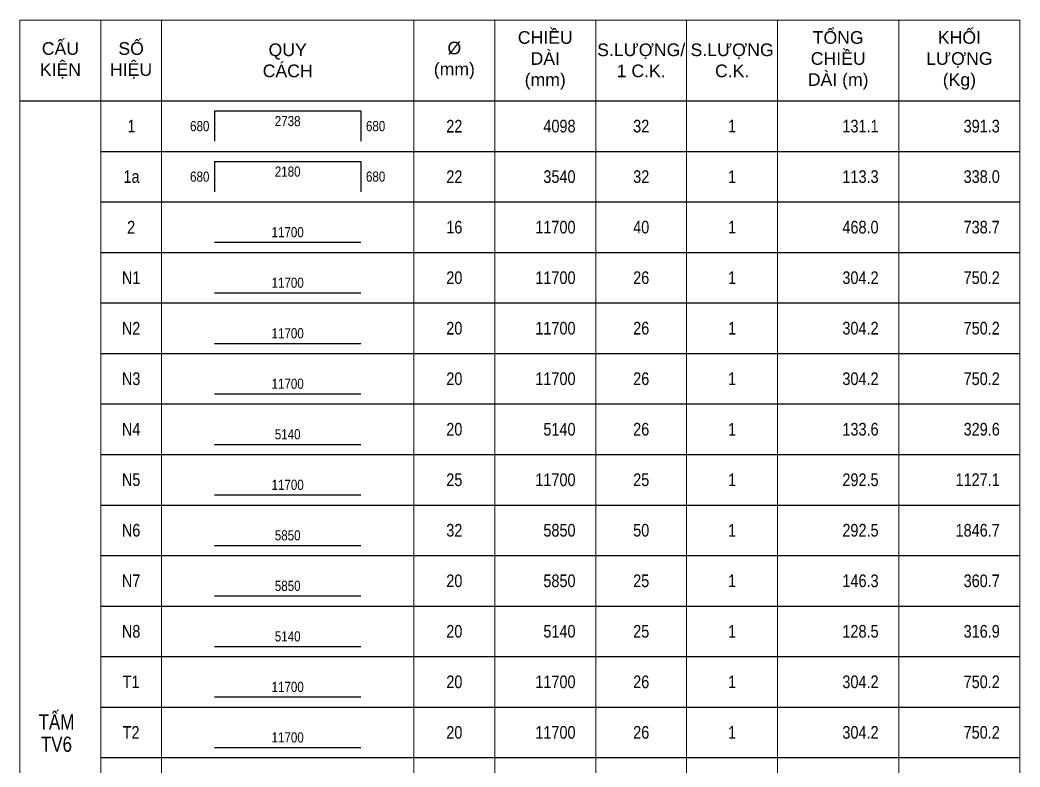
# Model space of a CAD drawing. Header units: millimetres. Extents: x -143483 to 1166745, y -1448440 to -1202244.
# Drawn here: x 403123 to 419623, y -1398775 to -1386454 of the extents above; entities that cross this region are included whole.
import ezdxf
from ezdxf.enums import TextEntityAlignment as Align

# ---------------------------------------------------------------- set-up
doc = ezdxf.new("R2010")
doc.units = ezdxf.units.MM
doc.header["$LTSCALE"] = 30
doc.layers.get('0').update_dxf_attribs({"lineweight": 9})
for name, color, linetype in [('ccu12-Dai', 6, 'Continuous'), ('ccu12-Manh', 8, 'Continuous'), ('ccu12-Text', 31, 'Continuous'), ('ccu12-Thay', 7, 'Continuous'), ('TEXT', 31, 'Continuous'), ('THEP', 4, 'Continuous')]:
    doc.layers.add(name, color=color, linetype=linetype)
doc.styles.add('ARIAL', font='arial_0.ttf')
doc.styles.add('Arial Narrow', font='ARIALN.TTF')
doc.styles.add('ccu11_simli', font='vnsimli.shx', dxfattribs={"width": 0.8})
doc.styles.add('ROMANS', font='arial_0.ttf', dxfattribs={"width": 0.8})

# ---------------------------------------------------------------- blocks, each defined once
blk = doc.blocks.new('TK_1')
at = {"layer": 'THEP'}
blk.add_lwpolyline([(2250, -800), (5150, -800)], dxfattribs=at)
at = {"layer": 'TEXT', "style": 'ROMANS', "width": 0.8}
for tag, p in [('SH', (600, -500)), ('DK', (7000, -500)), ('SL', (10700, -500)), ('SCK', (12500, -500))]:
    blk.add_attdef(tag, text='', height=250, dxfattribs=at).set_placement(p, align=Align.MIDDLE)
for tag, p in [('L', (9400, -500)), ('LA', (15400, -500)), ('KL', (17800, -500))]:
    blk.add_attdef(tag, text='', height=250, dxfattribs=at).set_placement(p, align=Align.MIDDLE_RIGHT)
blk.add_attdef('L1', text='', height=200, dxfattribs=at).set_placement((3700, -700), align=Align.CENTER)
blk = doc.blocks.new('TK_3')
at = {"layer": 'THEP'}
for p, q in [((2250, -200), (2250, -800)), ((5150, -200), (5150, -800))]:
    blk.add_line(p, q, dxfattribs=at)
blk.add_lwpolyline([(2250, -200), (5150, -200)], dxfattribs=at)
at = {"layer": 'TEXT', "style": 'ccu11_simli', "width": 0.8}
for tag, p in [('SH', (608, -500)), ('DK', (7000, -500)), ('SL', (10700, -500)), ('SCK', (12500, -500))]:
    blk.add_attdef(tag, text='', height=250, dxfattribs=at).set_placement(p, align=Align.MIDDLE)
blk.add_attdef('L2', text='', height=200, dxfattribs=at).set_placement((3700, -300), align=Align.TOP_CENTER)
for tag, height, p in [('L', 250, (9400, -500)), ('LA', 250, (15400, -500)), ('KL', 250, (17800, -500)), ('L1', 200, (2150, -500))]:
    blk.add_attdef(tag, text='', height=height, dxfattribs=at).set_placement(p, align=Align.MIDDLE_RIGHT)
blk.add_attdef('L3', text='', height=200, dxfattribs=at).set_placement((5250, -500), align=Align.MIDDLE_LEFT)

msp = doc.modelspace()

# ---------------------------------------------------------------- linework, layer by layer
for p, q in [((403123.02, -1386453.97), (419623.02, -1386453.97)), ((403123.02, -1386453.97), (403123.02, -1411120.64)), ((404456.35, -1386453.97), (404456.35, -1411120.64)), ((405456.35, -1386453.97), (405456.35, -1411120.64)), ((409623.02, -1386453.97), (409623.02, -1411120.64)), ((410956.35, -1386453.97), (410956.35, -1411120.64)), ((412623.02, -1386453.97), (412623.02, -1411120.64)), ((414123.02, -1386453.97), (414123.02, -1411120.64)), ((415623.02, -1386453.97), (415623.02, -1411120.64)), ((417623.02, -1386453.97), (417623.02, -1411120.64)), ((419623.02, -1386453.97), (419623.02, -1411120.64))]:
    msp.add_line(p, q)
at = {"layer": 'ccu12-Manh'}
for p, q in [((404456.35, -1388620.64), (419623.02, -1388620.64)), ((404456.35, -1389453.97), (419623.02, -1389453.97)), ((404456.35, -1390287.3), (419623.02, -1390287.3)), ((404456.35, -1391120.64), (419623.02, -1391120.64)), ((404456.35, -1391953.97), (419623.02, -1391953.97)), ((404456.35, -1392787.3), (419623.02, -1392787.3)), ((404456.35, -1393620.64), (419623.02, -1393620.64)), ((404456.35, -1394453.97), (419623.02, -1394453.97)), ((404456.35, -1395287.3), (419623.02, -1395287.3)), ((404456.35, -1396120.64), (419623.02, -1396120.64)), ((404456.35, -1396953.97), (419623.02, -1396953.97)), ((404456.35, -1397787.3), (419623.02, -1397787.3)), ((404456.35, -1398620.64), (419623.02, -1398620.64))]:
    msp.add_line(p, q, dxfattribs=at)
at = {"layer": 'ccu12-Thay'}
msp.add_line((403123.02, -1387787.3), (419623.02, -1387787.3), dxfattribs=at)

# ---------------------------------------------------------------- block references
at = {"layer": 'ccu12-Dai', "ltscale": 10000}
ref = msp.add_blockref('TK_3', (404456.35, -1387787.3), dxfattribs=dict(at, xscale=0.833333338333486, yscale=0.833333338333486, zscale=0.833333338333486))
ref.add_attrib('SH', '1', dxfattribs={"layer": 'TEXT', "color": 1, "ltscale": 10000, "height": 208.33, "style": 'Arial Narrow'}).set_placement((404963.02, -1388203.97), align=Align.MIDDLE)
ref.add_attrib('DK', '22', dxfattribs={"layer": 'TEXT', "color": 1, "ltscale": 10000, "height": 208.333, "style": 'Arial Narrow'}).set_placement((410289.69, -1388203.97), align=Align.MIDDLE)
ref.add_attrib('L', '4098', dxfattribs={"layer": 'TEXT', "ltscale": 10000, "height": 208.333, "style": 'Arial Narrow'}).set_placement((412289.69, -1388203.97), align=Align.MIDDLE_RIGHT)
ref.add_attrib('SL', '32', dxfattribs={"layer": 'TEXT', "color": 1, "ltscale": 10000, "height": 208.333, "style": 'Arial Narrow'}).set_placement((413373.02, -1388203.97), align=Align.MIDDLE)
ref.add_attrib('SCK', '1', dxfattribs={"layer": 'TEXT', "color": 1, "ltscale": 10000, "height": 208.33, "style": 'Arial Narrow'}).set_placement((414873.02, -1388203.97), align=Align.MIDDLE)
ref.add_attrib('LA', '131.1', dxfattribs={"layer": 'TEXT', "ltscale": 10000, "height": 208.333, "style": 'Arial Narrow'}).set_placement((417289.69, -1388203.97), align=Align.MIDDLE_RIGHT)
ref.add_attrib('KL', '391.3', dxfattribs={"layer": 'TEXT', "ltscale": 10000, "height": 208.333, "style": 'Arial Narrow'}).set_placement((419289.69, -1388203.97), align=Align.MIDDLE_RIGHT)
ref.add_attrib('L1', '680', dxfattribs={"layer": 'TEXT', "ltscale": 10000, "height": 166.667, "style": 'Arial Narrow'}).set_placement((406248.02, -1388203.97), align=Align.MIDDLE_RIGHT)
ref.add_attrib('L2', '2738', dxfattribs={"layer": 'TEXT', "ltscale": 10000, "height": 166.667, "style": 'Arial Narrow'}).set_placement((407539.69, -1388037.3), align=Align.TOP_CENTER)
ref.add_attrib('L3', '680', dxfattribs={"layer": 'TEXT', "ltscale": 10000, "height": 166.667, "style": 'Arial Narrow'}).set_placement((408831.35, -1388203.97), align=Align.MIDDLE_LEFT)
ref = msp.add_blockref('TK_3', (404456.35, -1388620.64), dxfattribs=dict(at, xscale=0.833333338333486, yscale=0.833333338333486, zscale=0.833333338333486))
ref.add_attrib('SH', '1a', dxfattribs={"layer": 'TEXT', "color": 1, "ltscale": 10000, "height": 208.333, "style": 'Arial Narrow'}).set_placement((404963.02, -1389037.3), align=Align.MIDDLE)
ref.add_attrib('DK', '22', dxfattribs={"layer": 'TEXT', "color": 1, "ltscale": 10000, "height": 208.333, "style": 'Arial Narrow'}).set_placement((410289.69, -1389037.3), align=Align.MIDDLE)
ref.add_attrib('L', '3540', dxfattribs={"layer": 'TEXT', "ltscale": 10000, "height": 208.333, "style": 'Arial Narrow'}).set_placement((412289.69, -1389037.3), align=Align.MIDDLE_RIGHT)
ref.add_attrib('SL', '32', dxfattribs={"layer": 'TEXT', "color": 1, "ltscale": 10000, "height": 208.333, "style": 'Arial Narrow'}).set_placement((413373.02, -1389037.3), align=Align.MIDDLE)
ref.add_attrib('SCK', '1', dxfattribs={"layer": 'TEXT', "color": 1, "ltscale": 10000, "height": 208.33, "style": 'Arial Narrow'}).set_placement((414873.02, -1389037.3), align=Align.MIDDLE)
ref.add_attrib('LA', '113.3', dxfattribs={"layer": 'TEXT', "ltscale": 10000, "height": 208.333, "style": 'Arial Narrow'}).set_placement((417289.69, -1389037.3), align=Align.MIDDLE_RIGHT)
ref.add_attrib('KL', '338.0', dxfattribs={"layer": 'TEXT', "ltscale": 10000, "height": 208.333, "style": 'Arial Narrow'}).set_placement((419289.69, -1389037.3), align=Align.MIDDLE_RIGHT)
ref.add_attrib('L1', '680', dxfattribs={"layer": 'TEXT', "ltscale": 10000, "height": 166.667, "style": 'Arial Narrow'}).set_placement((406248.02, -1389037.3), align=Align.MIDDLE_RIGHT)
ref.add_attrib('L2', '2180', dxfattribs={"layer": 'TEXT', "ltscale": 10000, "height": 166.667, "style": 'Arial Narrow'}).set_placement((407539.69, -1388870.64), align=Align.TOP_CENTER)
ref.add_attrib('L3', '680', dxfattribs={"layer": 'TEXT', "ltscale": 10000, "height": 166.667, "style": 'Arial Narrow'}).set_placement((408831.35, -1389037.3), align=Align.MIDDLE_LEFT)
ref = msp.add_blockref('TK_1', (404456.35, -1389453.97), dxfattribs=dict(at, xscale=0.833333338333486, yscale=0.833333338333486, zscale=0.833333338333486))
ref.add_attrib('SH', '2', dxfattribs={"layer": 'TEXT', "color": 1, "ltscale": 10000, "height": 208.33, "style": 'Arial Narrow'}).set_placement((404956.35, -1389870.64), align=Align.MIDDLE)
ref.add_attrib('DK', '16', dxfattribs={"layer": 'TEXT', "color": 1, "ltscale": 10000, "height": 208.333, "style": 'Arial Narrow'}).set_placement((410289.69, -1389870.64), align=Align.MIDDLE)
ref.add_attrib('L', '11700', dxfattribs={"layer": 'TEXT', "ltscale": 10000, "height": 208.333, "style": 'Arial Narrow'}).set_placement((412289.69, -1389870.64), align=Align.MIDDLE_RIGHT)
ref.add_attrib('SL', '40', dxfattribs={"layer": 'TEXT', "color": 1, "ltscale": 10000, "height": 208.333, "style": 'Arial Narrow'}).set_placement((413373.02, -1389870.64), align=Align.MIDDLE)
ref.add_attrib('SCK', '1', dxfattribs={"layer": 'TEXT', "color": 1, "ltscale": 10000, "height": 208.33, "style": 'Arial Narrow'}).set_placement((414873.02, -1389870.64), align=Align.MIDDLE)
ref.add_attrib('LA', '468.0', dxfattribs={"layer": 'TEXT', "ltscale": 10000, "height": 208.333, "style": 'Arial Narrow'}).set_placement((417289.69, -1389870.64), align=Align.MIDDLE_RIGHT)
ref.add_attrib('KL', '738.7', dxfattribs={"layer": 'TEXT', "ltscale": 10000, "height": 208.333, "style": 'Arial Narrow'}).set_placement((419289.69, -1389870.64), align=Align.MIDDLE_RIGHT)
ref.add_attrib('L1', '11700', dxfattribs={"layer": 'TEXT', "ltscale": 10000, "height": 166.667, "style": 'Arial Narrow'}).set_placement((407539.69, -1390037.3), align=Align.CENTER)
ref = msp.add_blockref('TK_1', (404456.35, -1390287.3), dxfattribs=dict(at, xscale=0.833333338333486, yscale=0.833333338333486, zscale=0.833333338333486))
ref.add_attrib('SH', 'N1', dxfattribs={"layer": 'TEXT', "color": 1, "ltscale": 10000, "height": 208.333, "style": 'Arial Narrow'}).set_placement((404956.35, -1390703.97), align=Align.MIDDLE)
ref.add_attrib('DK', '20', dxfattribs={"layer": 'TEXT', "color": 1, "ltscale": 10000, "height": 208.333, "style": 'Arial Narrow'}).set_placement((410289.69, -1390703.97), align=Align.MIDDLE)
ref.add_attrib('L', '11700', dxfattribs={"layer": 'TEXT', "ltscale": 10000, "height": 208.333, "style": 'Arial Narrow'}).set_placement((412289.69, -1390703.97), align=Align.MIDDLE_RIGHT)
ref.add_attrib('SL', '26', dxfattribs={"layer": 'TEXT', "color": 1, "ltscale": 10000, "height": 208.333, "style": 'Arial Narrow'}).set_placement((413373.02, -1390703.97), align=Align.MIDDLE)
ref.add_attrib('SCK', '1', dxfattribs={"layer": 'TEXT', "color": 1, "ltscale": 10000, "height": 208.33, "style": 'Arial Narrow'}).set_placement((414873.02, -1390703.97), align=Align.MIDDLE)
ref.add_attrib('LA', '304.2', dxfattribs={"layer": 'TEXT', "ltscale": 10000, "height": 208.333, "style": 'Arial Narrow'}).set_placement((417289.69, -1390703.97), align=Align.MIDDLE_RIGHT)
ref.add_attrib('KL', '750.2', dxfattribs={"layer": 'TEXT', "ltscale": 10000, "height": 208.333, "style": 'Arial Narrow'}).set_placement((419289.69, -1390703.97), align=Align.MIDDLE_RIGHT)
ref.add_attrib('L1', '11700', dxfattribs={"layer": 'TEXT', "ltscale": 10000, "height": 166.667, "style": 'Arial Narrow'}).set_placement((407539.69, -1390870.64), align=Align.CENTER)
ref = msp.add_blockref('TK_1', (404456.35, -1391120.64), dxfattribs=dict(at, xscale=0.833333338333486, yscale=0.833333338333486, zscale=0.833333338333486))
ref.add_attrib('SH', 'N2', dxfattribs={"layer": 'TEXT', "color": 1, "ltscale": 10000, "height": 208.333, "style": 'Arial Narrow'}).set_placement((404956.35, -1391537.3), align=Align.MIDDLE)
ref.add_attrib('DK', '20', dxfattribs={"layer": 'TEXT', "color": 1, "ltscale": 10000, "height": 208.333, "style": 'Arial Narrow'}).set_placement((410289.69, -1391537.3), align=Align.MIDDLE)
ref.add_attrib('L', '11700', dxfattribs={"layer": 'TEXT', "ltscale": 10000, "height": 208.333, "style": 'Arial Narrow'}).set_placement((412289.69, -1391537.3), align=Align.MIDDLE_RIGHT)
ref.add_attrib('SL', '26', dxfattribs={"layer": 'TEXT', "color": 1, "ltscale": 10000, "height": 208.333, "style": 'Arial Narrow'}).set_placement((413373.02, -1391537.3), align=Align.MIDDLE)
ref.add_attrib('SCK', '1', dxfattribs={"layer": 'TEXT', "color": 1, "ltscale": 10000, "height": 208.33, "style": 'Arial Narrow'}).set_placement((414873.02, -1391537.3), align=Align.MIDDLE)
ref.add_attrib('LA', '304.2', dxfattribs={"layer": 'TEXT', "ltscale": 10000, "height": 208.333, "style": 'Arial Narrow'}).set_placement((417289.69, -1391537.3), align=Align.MIDDLE_RIGHT)
ref.add_attrib('KL', '750.2', dxfattribs={"layer": 'TEXT', "ltscale": 10000, "height": 208.333, "style": 'Arial Narrow'}).set_placement((419289.69, -1391537.3), align=Align.MIDDLE_RIGHT)
ref.add_attrib('L1', '11700', dxfattribs={"layer": 'TEXT', "ltscale": 10000, "height": 166.667, "style": 'Arial Narrow'}).set_placement((407539.69, -1391703.97), align=Align.CENTER)
ref = msp.add_blockref('TK_1', (404456.35, -1391953.97), dxfattribs=dict(at, xscale=0.833333338333486, yscale=0.833333338333486, zscale=0.833333338333486))
ref.add_attrib('SH', 'N3', dxfattribs={"layer": 'TEXT', "color": 1, "ltscale": 10000, "height": 208.333, "style": 'Arial Narrow'}).set_placement((404956.35, -1392370.64), align=Align.MIDDLE)
ref.add_attrib('DK', '20', dxfattribs={"layer": 'TEXT', "color": 1, "ltscale": 10000, "height": 208.333, "style": 'Arial Narrow'}).set_placement((410289.69, -1392370.64), align=Align.MIDDLE)
ref.add_attrib('L', '11700', dxfattribs={"layer": 'TEXT', "ltscale": 10000, "height": 208.333, "style": 'Arial Narrow'}).set_placement((412289.69, -1392370.64), align=Align.MIDDLE_RIGHT)
ref.add_attrib('SL', '26', dxfattribs={"layer": 'TEXT', "color": 1, "ltscale": 10000, "height": 208.333, "style": 'Arial Narrow'}).set_placement((413373.02, -1392370.64), align=Align.MIDDLE)
ref.add_attrib('SCK', '1', dxfattribs={"layer": 'TEXT', "color": 1, "ltscale": 10000, "height": 208.33, "style": 'Arial Narrow'}).set_placement((414873.02, -1392370.64), align=Align.MIDDLE)
ref.add_attrib('LA', '304.2', dxfattribs={"layer": 'TEXT', "ltscale": 10000, "height": 208.333, "style": 'Arial Narrow'}).set_placement((417289.69, -1392370.64), align=Align.MIDDLE_RIGHT)
ref.add_attrib('KL', '750.2', dxfattribs={"layer": 'TEXT', "ltscale": 10000, "height": 208.333, "style": 'Arial Narrow'}).set_placement((419289.69, -1392370.64), align=Align.MIDDLE_RIGHT)
ref.add_attrib('L1', '11700', dxfattribs={"layer": 'TEXT', "ltscale": 10000, "height": 166.667, "style": 'Arial Narrow'}).set_placement((407539.69, -1392537.3), align=Align.CENTER)
ref = msp.add_blockref('TK_1', (404456.35, -1392787.3), dxfattribs=dict(at, xscale=0.833333338333486, yscale=0.833333338333486, zscale=0.833333338333486))
ref.add_attrib('SH', 'N4', dxfattribs={"layer": 'TEXT', "color": 1, "ltscale": 10000, "height": 208.333, "style": 'Arial Narrow'}).set_placement((404956.35, -1393203.97), align=Align.MIDDLE)
ref.add_attrib('DK', '20', dxfattribs={"layer": 'TEXT', "color": 1, "ltscale": 10000, "height": 208.333, "style": 'Arial Narrow'}).set_placement((410289.69, -1393203.97), align=Align.MIDDLE)
ref.add_attrib('L', '5140', dxfattribs={"layer": 'TEXT', "ltscale": 10000, "height": 208.333, "style": 'Arial Narrow'}).set_placement((412289.69, -1393203.97), align=Align.MIDDLE_RIGHT)
ref.add_attrib('SL', '26', dxfattribs={"layer": 'TEXT', "color": 1, "ltscale": 10000, "height": 208.333, "style": 'Arial Narrow'}).set_placement((413373.02, -1393203.97), align=Align.MIDDLE)
ref.add_attrib('SCK', '1', dxfattribs={"layer": 'TEXT', "color": 1, "ltscale": 10000, "height": 208.33, "style": 'Arial Narrow'}).set_placement((414873.02, -1393203.97), align=Align.MIDDLE)
ref.add_attrib('LA', '133.6', dxfattribs={"layer": 'TEXT', "ltscale": 10000, "height": 208.333, "style": 'Arial Narrow'}).set_placement((417289.69, -1393203.97), align=Align.MIDDLE_RIGHT)
ref.add_attrib('KL', '329.6', dxfattribs={"layer": 'TEXT', "ltscale": 10000, "height": 208.333, "style": 'Arial Narrow'}).set_placement((419289.69, -1393203.97), align=Align.MIDDLE_RIGHT)
ref.add_attrib('L1', '5140', dxfattribs={"layer": 'TEXT', "ltscale": 10000, "height": 166.667, "style": 'Arial Narrow'}).set_placement((407539.69, -1393370.64), align=Align.CENTER)
ref = msp.add_blockref('TK_1', (404456.35, -1393620.64), dxfattribs=dict(at, xscale=0.833333338333486, yscale=0.833333338333486, zscale=0.833333338333486))
ref.add_attrib('SH', 'N5', dxfattribs={"layer": 'TEXT', "color": 1, "ltscale": 10000, "height": 208.333, "style": 'Arial Narrow'}).set_placement((404956.35, -1394037.3), align=Align.MIDDLE)
ref.add_attrib('DK', '25', dxfattribs={"layer": 'TEXT', "color": 1, "ltscale": 10000, "height": 208.333, "style": 'Arial Narrow'}).set_placement((410289.69, -1394037.3), align=Align.MIDDLE)
ref.add_attrib('L', '11700', dxfattribs={"layer": 'TEXT', "ltscale": 10000, "height": 208.333, "style": 'Arial Narrow'}).set_placement((412289.69, -1394037.3), align=Align.MIDDLE_RIGHT)
ref.add_attrib('SL', '25', dxfattribs={"layer": 'TEXT', "color": 1, "ltscale": 10000, "height": 208.333, "style": 'Arial Narrow'}).set_placement((413373.02, -1394037.3), align=Align.MIDDLE)
ref.add_attrib('SCK', '1', dxfattribs={"layer": 'TEXT', "color": 1, "ltscale": 10000, "height": 208.33, "style": 'Arial Narrow'}).set_placement((414873.02, -1394037.3), align=Align.MIDDLE)
ref.add_attrib('LA', '292.5', dxfattribs={"layer": 'TEXT', "ltscale": 10000, "height": 208.333, "style": 'Arial Narrow'}).set_placement((417289.69, -1394037.3), align=Align.MIDDLE_RIGHT)
ref.add_attrib('KL', '1127.1', dxfattribs={"layer": 'TEXT', "ltscale": 10000, "height": 208.333, "style": 'Arial Narrow'}).set_placement((419289.69, -1394037.3), align=Align.MIDDLE_RIGHT)
ref.add_attrib('L1', '11700', dxfattribs={"layer": 'TEXT', "ltscale": 10000, "height": 166.667, "style": 'Arial Narrow'}).set_placement((407539.69, -1394203.97), align=Align.CENTER)
ref = msp.add_blockref('TK_1', (404456.35, -1394453.97), dxfattribs=dict(at, xscale=0.833333338333486, yscale=0.833333338333486, zscale=0.833333338333486))
ref.add_attrib('SH', 'N6', dxfattribs={"layer": 'TEXT', "color": 1, "ltscale": 10000, "height": 208.333, "style": 'Arial Narrow'}).set_placement((404956.35, -1394870.64), align=Align.MIDDLE)
ref.add_attrib('DK', '32', dxfattribs={"layer": 'TEXT', "color": 1, "ltscale": 10000, "height": 208.333, "style": 'Arial Narrow'}).set_placement((410289.69, -1394870.64), align=Align.MIDDLE)
ref.add_attrib('L', '5850', dxfattribs={"layer": 'TEXT', "ltscale": 10000, "height": 208.333, "style": 'Arial Narrow'}).set_placement((412289.69, -1394870.64), align=Align.MIDDLE_RIGHT)
ref.add_attrib('SL', '50', dxfattribs={"layer": 'TEXT', "color": 1, "ltscale": 10000, "height": 208.333, "style": 'Arial Narrow'}).set_placement((413373.02, -1394870.64), align=Align.MIDDLE)
ref.add_attrib('SCK', '1', dxfattribs={"layer": 'TEXT', "color": 1, "ltscale": 10000, "height": 208.33, "style": 'Arial Narrow'}).set_placement((414873.02, -1394870.64), align=Align.MIDDLE)
ref.add_attrib('LA', '292.5', dxfattribs={"layer": 'TEXT', "ltscale": 10000, "height": 208.333, "style": 'Arial Narrow'}).set_placement((417289.69, -1394870.64), align=Align.MIDDLE_RIGHT)
ref.add_attrib('KL', '1846.7', dxfattribs={"layer": 'TEXT', "ltscale": 10000, "height": 208.333, "style": 'Arial Narrow'}).set_placement((419289.69, -1394870.64), align=Align.MIDDLE_RIGHT)
ref.add_attrib('L1', '5850', dxfattribs={"layer": 'TEXT', "ltscale": 10000, "height": 166.667, "style": 'Arial Narrow'}).set_placement((407539.69, -1395037.3), align=Align.CENTER)
ref = msp.add_blockref('TK_1', (404456.35, -1395287.3), dxfattribs=dict(at, xscale=0.833333338333486, yscale=0.833333338333486, zscale=0.833333338333486))
ref.add_attrib('SH', 'N7', dxfattribs={"layer": 'TEXT', "color": 1, "ltscale": 10000, "height": 208.333, "style": 'Arial Narrow'}).set_placement((404956.35, -1395703.97), align=Align.MIDDLE)
ref.add_attrib('DK', '20', dxfattribs={"layer": 'TEXT', "color": 1, "ltscale": 10000, "height": 208.333, "style": 'Arial Narrow'}).set_placement((410289.69, -1395703.97), align=Align.MIDDLE)
ref.add_attrib('L', '5850', dxfattribs={"layer": 'TEXT', "ltscale": 10000, "height": 208.333, "style": 'Arial Narrow'}).set_placement((412289.69, -1395703.97), align=Align.MIDDLE_RIGHT)
ref.add_attrib('SL', '25', dxfattribs={"layer": 'TEXT', "color": 1, "ltscale": 10000, "height": 208.333, "style": 'Arial Narrow'}).set_placement((413373.02, -1395703.97), align=Align.MIDDLE)
ref.add_attrib('SCK', '1', dxfattribs={"layer": 'TEXT', "color": 1, "ltscale": 10000, "height": 208.33, "style": 'Arial Narrow'}).set_placement((414873.02, -1395703.97), align=Align.MIDDLE)
ref.add_attrib('LA', '146.3', dxfattribs={"layer": 'TEXT', "ltscale": 10000, "height": 208.333, "style": 'Arial Narrow'}).set_placement((417289.69, -1395703.97), align=Align.MIDDLE_RIGHT)
ref.add_attrib('KL', '360.7', dxfattribs={"layer": 'TEXT', "ltscale": 10000, "height": 208.333, "style": 'Arial Narrow'}).set_placement((419289.69, -1395703.97), align=Align.MIDDLE_RIGHT)
ref.add_attrib('L1', '5850', dxfattribs={"layer": 'TEXT', "ltscale": 10000, "height": 166.667, "style": 'Arial Narrow'}).set_placement((407539.69, -1395870.64), align=Align.CENTER)
ref = msp.add_blockref('TK_1', (404456.35, -1396120.64), dxfattribs=dict(at, xscale=0.833333338333486, yscale=0.833333338333486, zscale=0.833333338333486))
ref.add_attrib('SH', 'N8', dxfattribs={"layer": 'TEXT', "color": 1, "ltscale": 10000, "height": 208.333, "style": 'Arial Narrow'}).set_placement((404956.35, -1396537.3), align=Align.MIDDLE)
ref.add_attrib('DK', '20', dxfattribs={"layer": 'TEXT', "color": 1, "ltscale": 10000, "height": 208.333, "style": 'Arial Narrow'}).set_placement((410289.69, -1396537.3), align=Align.MIDDLE)
ref.add_attrib('L', '5140', dxfattribs={"layer": 'TEXT', "ltscale": 10000, "height": 208.333, "style": 'Arial Narrow'}).set_placement((412289.69, -1396537.3), align=Align.MIDDLE_RIGHT)
ref.add_attrib('SL', '25', dxfattribs={"layer": 'TEXT', "color": 1, "ltscale": 10000, "height": 208.333, "style": 'Arial Narrow'}).set_placement((413373.02, -1396537.3), align=Align.MIDDLE)
ref.add_attrib('SCK', '1', dxfattribs={"layer": 'TEXT', "color": 1, "ltscale": 10000, "height": 208.33, "style": 'Arial Narrow'}).set_placement((414873.02, -1396537.3), align=Align.MIDDLE)
ref.add_attrib('LA', '128.5', dxfattribs={"layer": 'TEXT', "ltscale": 10000, "height": 208.333, "style": 'Arial Narrow'}).set_placement((417289.69, -1396537.3), align=Align.MIDDLE_RIGHT)
ref.add_attrib('KL', '316.9', dxfattribs={"layer": 'TEXT', "ltscale": 10000, "height": 208.333, "style": 'Arial Narrow'}).set_placement((419289.69, -1396537.3), align=Align.MIDDLE_RIGHT)
ref.add_attrib('L1', '5140', dxfattribs={"layer": 'TEXT', "ltscale": 10000, "height": 166.667, "style": 'Arial Narrow'}).set_placement((407539.69, -1396703.97), align=Align.CENTER)
ref = msp.add_blockref('TK_1', (404456.35, -1396953.97), dxfattribs=dict(at, xscale=0.833333338333486, yscale=0.833333338333486, zscale=0.833333338333486))
ref.add_attrib('SH', 'T1', dxfattribs={"layer": 'TEXT', "color": 1, "ltscale": 10000, "height": 208.333, "style": 'Arial Narrow'}).set_placement((404956.35, -1397370.64), align=Align.MIDDLE)
ref.add_attrib('DK', '20', dxfattribs={"layer": 'TEXT', "color": 1, "ltscale": 10000, "height": 208.333, "style": 'Arial Narrow'}).set_placement((410289.69, -1397370.64), align=Align.MIDDLE)
ref.add_attrib('L', '11700', dxfattribs={"layer": 'TEXT', "ltscale": 10000, "height": 208.333, "style": 'Arial Narrow'}).set_placement((412289.69, -1397370.64), align=Align.MIDDLE_RIGHT)
ref.add_attrib('SL', '26', dxfattribs={"layer": 'TEXT', "color": 1, "ltscale": 10000, "height": 208.333, "style": 'Arial Narrow'}).set_placement((413373.02, -1397370.64), align=Align.MIDDLE)
ref.add_attrib('SCK', '1', dxfattribs={"layer": 'TEXT', "color": 1, "ltscale": 10000, "height": 208.33, "style": 'Arial Narrow'}).set_placement((414873.02, -1397370.64), align=Align.MIDDLE)
ref.add_attrib('LA', '304.2', dxfattribs={"layer": 'TEXT', "ltscale": 10000, "height": 208.333, "style": 'Arial Narrow'}).set_placement((417289.69, -1397370.64), align=Align.MIDDLE_RIGHT)
ref.add_attrib('KL', '750.2', dxfattribs={"layer": 'TEXT', "ltscale": 10000, "height": 208.333, "style": 'Arial Narrow'}).set_placement((419289.69, -1397370.64), align=Align.MIDDLE_RIGHT)
ref.add_attrib('L1', '11700', dxfattribs={"layer": 'TEXT', "ltscale": 10000, "height": 166.667, "style": 'Arial Narrow'}).set_placement((407539.69, -1397537.3), align=Align.CENTER)
ref = msp.add_blockref('TK_1', (404456.35, -1397787.3), dxfattribs=dict(at, xscale=0.833333338333486, yscale=0.833333338333486, zscale=0.833333338333486))
ref.add_attrib('SH', 'T2', dxfattribs={"layer": 'TEXT', "color": 1, "ltscale": 10000, "height": 208.333, "style": 'Arial Narrow'}).set_placement((404956.35, -1398203.97), align=Align.MIDDLE)
ref.add_attrib('DK', '20', dxfattribs={"layer": 'TEXT', "color": 1, "ltscale": 10000, "height": 208.333, "style": 'Arial Narrow'}).set_placement((410289.69, -1398203.97), align=Align.MIDDLE)
ref.add_attrib('L', '11700', dxfattribs={"layer": 'TEXT', "ltscale": 10000, "height": 208.333, "style": 'Arial Narrow'}).set_placement((412289.69, -1398203.97), align=Align.MIDDLE_RIGHT)
ref.add_attrib('SL', '26', dxfattribs={"layer": 'TEXT', "color": 1, "ltscale": 10000, "height": 208.333, "style": 'Arial Narrow'}).set_placement((413373.02, -1398203.97), align=Align.MIDDLE)
ref.add_attrib('SCK', '1', dxfattribs={"layer": 'TEXT', "color": 1, "ltscale": 10000, "height": 208.33, "style": 'Arial Narrow'}).set_placement((414873.02, -1398203.97), align=Align.MIDDLE)
ref.add_attrib('LA', '304.2', dxfattribs={"layer": 'TEXT', "ltscale": 10000, "height": 208.333, "style": 'Arial Narrow'}).set_placement((417289.69, -1398203.97), align=Align.MIDDLE_RIGHT)
ref.add_attrib('KL', '750.2', dxfattribs={"layer": 'TEXT', "ltscale": 10000, "height": 208.333, "style": 'Arial Narrow'}).set_placement((419289.69, -1398203.97), align=Align.MIDDLE_RIGHT)
ref.add_attrib('L1', '11700', dxfattribs={"layer": 'TEXT', "ltscale": 10000, "height": 166.667, "style": 'Arial Narrow'}).set_placement((407539.69, -1398370.64), align=Align.CENTER)

# ---------------------------------------------------------------- texts
at = {"layer": 'ccu12-Text', "color": 2, "style": 'ARIAL', "width": 0.8}
for s, p in [('TẤM', (403724.74, -1398156.96)), ('TV6', (403724.74, -1398524.63))]:
    msp.add_text(s, height=250, dxfattribs=at).set_placement(p, align=Align.CENTER)
at = {"layer": 'TEXT', "ltscale": 10000, "attachment_point": 5, "style": 'ARIAL'}
for s, insert, char_height, width in [('CHIỀU DÀI (mm)', (411789.69, -1387120.64), 208.3333, 1177.2397), ('TỔNG CHIỀU DÀI (m)', (416623.02, -1387120.64), 208.3333, 1177.2397), ('KHỐI LƯỢNG (Kg)', (418623.02, -1387120.64), 208.3333, 1511.1414), ('CẤU KIỆN', (403789.69, -1387120.64), 208.333, 543.4288), ('SỐ HIỆU', (404956.35, -1387120.64), 208.333, 556.2756), ('%%c (mm)', (410289.69, -1387120.64), 208.333, 542.9741), ('QUY CÁCH', (407539.69, -1387120.64), 208.333, 1228.9677), ('S.LƯỢNG/ 1 C.K.', (413373.02, -1387120.64), 208.3333, 1161.8918), ('S.LƯỢNG C.K.', (414873.02, -1387120.64), 208.3333, 1097.2033)]:
    msp.add_mtext(s, dxfattribs=dict(at, insert=insert, char_height=char_height, width=width))

doc.saveas('drawing.dxf')
